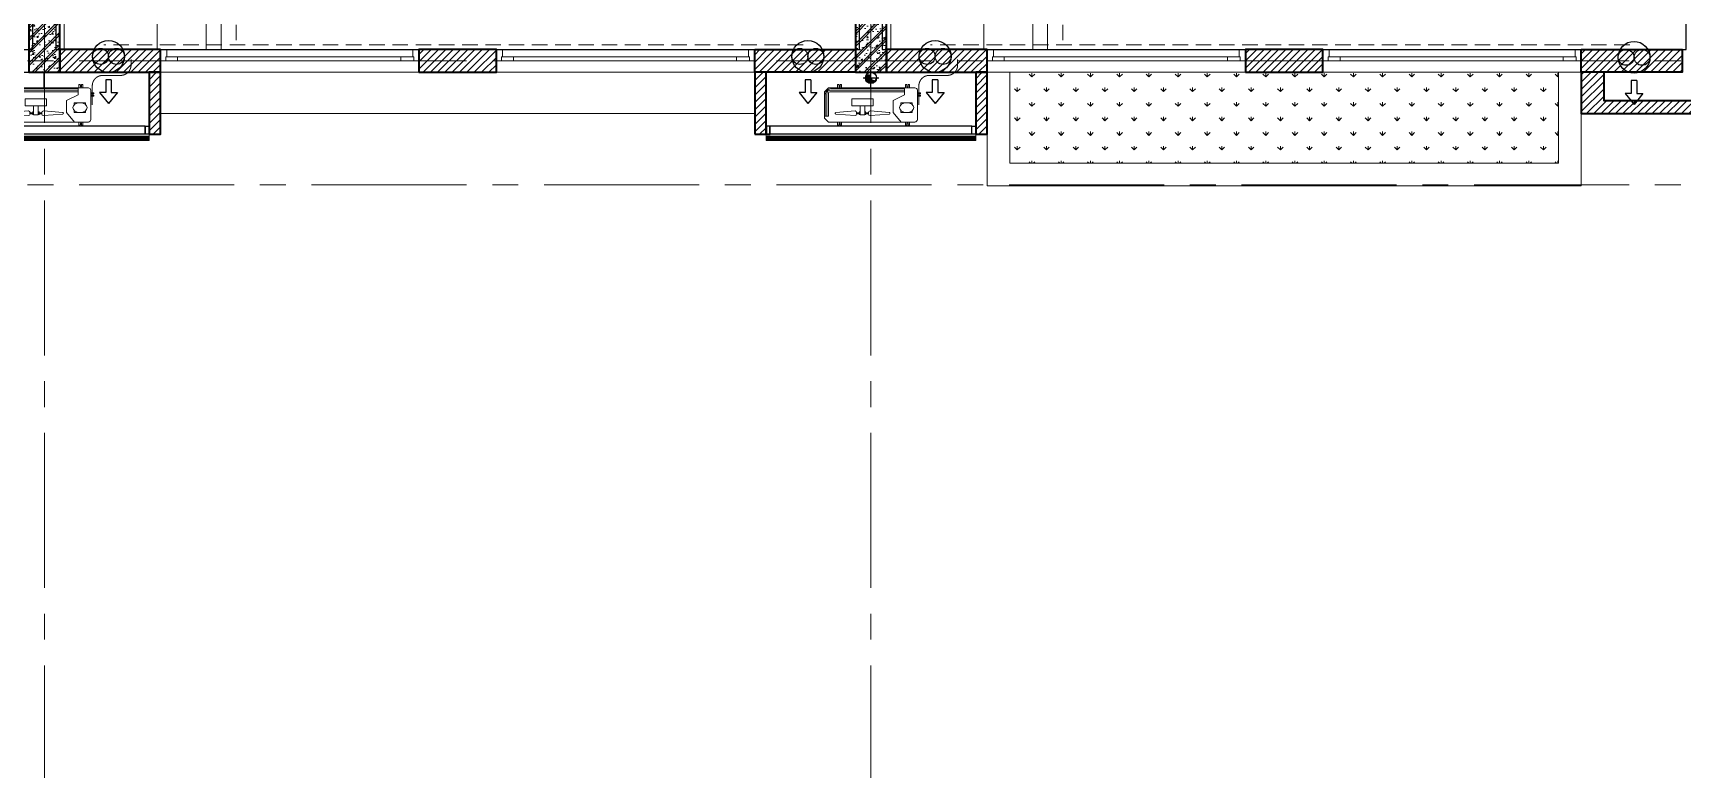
# Model space of a CAD drawing. Header units: millimetres. Extents: x 18326 to 214271, y -298828 to -198730.
# Drawn here: x 107237 to 123197, y -276232 to -269109 of the extents above; entities that cross this region are included whole.
import ezdxf

# ---------------------------------------------------------------- set-up
doc = ezdxf.new("R2010")
doc.units = ezdxf.units.MM
doc.header["$LTSCALE"] = 20
doc.header["$MEASUREMENT"] = 0
for name, pattern in [('DASHED2', [0.375, 0.25, -0.125]), ('HIDDEN', [0.375, 0.25, -0.125]), ('xref LC GK$0$CENTER2', [1.125, 0.75, -0.125, 0.125, -0.125]), ('xref_mb.A4$0$2.Mat bang dien hinh$0$ACAD_ISO08W100', [36, 24, -3, 6, -3])]:
    doc.linetypes.add(name, pattern=pattern)
doc.layers.get('0').update_dxf_attribs({"lineweight": 0})
doc.layers.get('Defpoints').update_dxf_attribs({"color": 1, "lineweight": 25})
for name, color, linetype, lineweight in [('0.MAU XANH- DAY DIEN', 3, 'HIDDEN', 20), ('xref LC GK$0$KV-Net truc', 251, 'xref LC GK$0$CENTER2', 9), ('xref_mb.A4$0$1', 1, 'Continuous', 25), ('xref_mb.A4$0$KV-Cat be tong', 6, 'Continuous', 35), ('xref_mb.A4$0$KV-Cat tuong', 4, 'Continuous', 35), ('xref_mb.A4$0$KV-Cay xanh', 78, 'Continuous', 5), ('xref_mb.A4$0$KV-Cua', 34, 'Continuous', 13), ('xref_mb.A4$0$KV-Hatch', 179, 'Continuous', 5), ('xref_mb.A4$0$KV-Net thay 2', 8, 'Continuous', 13), ('xref_mb.A4$0$KV-Noi that', 35, 'Continuous', 9), ('xref_mb.A4$0$KV-Thiet bi', 59, 'Continuous', 9), ('xref_mb.A4$0$KV_5_DIM', 159, 'Continuous', 9)]:
    doc.layers.add(name, color=color, linetype=linetype, lineweight=lineweight)
for name, color, linetype in [('11TBDIEN', 6, 'Continuous'), ('xref_mb.A4$0$$0$KV_3_HE LAM', 7, 'Continuous'), ('xref_mb.A4$0$1.TH_TM', 5, 'xref_mb.A4$0$TM'), ('xref_mb.A4$0$2 KV-TEXT', 7, 'Continuous'), ('xref_mb.A4$0$A-CAT NT', 1, 'Continuous'), ('xref_mb.A4$0$A-CUA', 157, 'Continuous')]:
    doc.layers.add(name, color=color, linetype=linetype)
doc.styles.add('xref_mb.A4$0$TEXT LINE TYPE-UV ABC', font='uv-abc.shx')
doc.linetypes.add('xref_mb.A4$0$TM', pattern='A,16.5,-4,["M",xref_mb.A4$0$TEXT LINE TYPE-UV ABC,S=3,R=0,X=-1.3,Y=-1.3],-4', length=24.5)

# ---------------------------------------------------------------- blocks, each defined once
blk = doc.blocks.new('QTRTUONG')
for centre, radius in [((-3.78, -2.92), 1.6), ((-3.78, -2.12), 0.798), ((-3.78, -3.72), 0.798)]:
    blk.add_circle(centre, radius)
blk = doc.blocks.new('quat gio1')
for p, q in [((114, 25), (114, -25)), ((114, 25), (229, 25)), ((229, 80), (327, 0)), ((229, 25), (229, 80)), ((114, -25), (229, -25)), ((229, -80), (327, 0)), ((229, -25), (229, -80))]:
    blk.add_line(p, q)
at = {"xscale": 89.50243443385698, "yscale": 89.50243443385698, "zscale": 89.50243443385698}
blk.add_blockref('QTRTUONG', (243, 261), dxfattribs=at)
blk = doc.blocks.new('xref LC GK$0$LC')
at = {"layer": 'xref LC GK$0$KV-Net truc', "color": 8, "ltscale": 100}
for points in [[(77000, 10100), (77000, -85479)], [(85000, 10100), (85000, -85479)], [(175587, -60550), (38033, -60550)], [(175587, -61750), (-10253, -61750)]]:
    blk.add_lwpolyline(points, dxfattribs=at)
blk = doc.blocks.new('xref_mb.A4$0$A$Cb8bb0278')
at = {"color": 8}
blk.add_line((50, 155), (4750, 155), dxfattribs=at)
for points in [[(3242.5, 235), (3005, 235), (2927, 265), (1873, 265), (1795, 235), (1557.5, 235), (1557.5, 205), (3242.5, 205)], [(0, 25), (4800, 25), (4800, 0), (0, 0)], [(50, 155), (1600, 155), (1600, 130), (50, 130)], [(150, 25), (196, 25), (196, 130), (150, 130)], [(1700, 37.5), (300, 37.5), (300, 12.5), (1700, 12.5)], [(1500, 25), (1454, 25), (1454, 130), (1500, 130)], [(3100, 37.5), (4500, 37.5), (4500, 12.5), (3100, 12.5)], [(3200, 155), (4750, 155), (4750, 130), (3200, 130)], [(3300, 25), (3346, 25), (3346, 130), (3300, 130)], [(4650, 25), (4604, 25), (4604, 130), (4650, 130)]]:
    blk.add_lwpolyline(points, close=True, dxfattribs=at)
blk = doc.blocks.new('xref_mb.A4$0$ghe vi tinh giao vien')
at = {"color": 8}
for points in [[(-170, 0), (-170, 550), (-210, 550), (-210, 0)], [(170, 550), (-170, 550), (-170, 510), (170, 510)], [(210, 0), (210, 550), (170, 550), (170, 0)], [(170, 0), (170, 470), (-170, 470), (-170, 0)]]:
    blk.add_lwpolyline(points, close=True, dxfattribs=at)
blk = doc.blocks.new('xref_mb.A4$0$O cam HDMI')
at = {"layer": 'xref_mb.A4$0$KV-Noi that'}
h = blk.add_hatch(color=8, dxfattribs=at)
h.dxf.hatch_style = 1
h.paths.add_polyline_path([(-227, 108), (227, 108), (227, -47), (-227, -47)])
h.paths.add_polyline_path([(-176, 57), (176, 57), (176, 3), (-176, 3)], flags=16)
at = {"layer": 'xref_mb.A4$0$KV-Noi that', "color": 8}
for points in [[(-227, 108), (227, 108), (227, -47), (-227, -47)], [(-176, 57), (176, 57), (176, 3), (-176, 3)]]:
    blk.add_lwpolyline(points, close=True, dxfattribs=at)
blk = doc.blocks.new('xref_mb.A4$0$o dien 6d')
at = {"layer": 'xref_mb.A4$0$KV-Noi that', "color": 8}
for p, q in [((5842818, -64279), (5842818, -64329)), ((5842875, -64279), (5842875, -64329)), ((5842932, -64279), (5842932, -64329)), ((5842989, -64279), (5842989, -64329)), ((5843046, -64279), (5843046, -64329)), ((5843104, -64279), (5843104, -64329))]:
    blk.add_line(p, q, dxfattribs=at)
blk.add_lwpolyline([(5843104, -64279), (5843104, -64329), (5842761, -64329), (5842761, -64279)], close=True, dxfattribs=at)
for centre in [(5842783, -64296), (5842783, -64314), (5842799, -64305), (5842840, -64296), (5842840, -64314), (5842856, -64305), (5842897, -64296), (5842897, -64314), (5842913, -64305), (5842955, -64296), (5842955, -64314), (5842970, -64305), (5843012, -64296), (5843012, -64314), (5843027, -64305), (5843069, -64296), (5843069, -64314), (5843084, -64305)]:
    blk.add_ellipse(centre, major_axis=(3.23, 0), ratio=1, dxfattribs=at)
blk = doc.blocks.new('xref_mb.A4$0$PC')
at = {"color": 8}
for p, q in [((1897493, 244493, 0), (1897493, 245069, 0)), ((1897493, 245069, 0), (1897505, 245069, 0)), ((1897496, 244493, 0), (1897496, 245069, 0)), ((1897496, 245069, 0), (1897508, 245069, 0)), ((1897505, 244493, 0), (1897493, 244493, 0)), ((1897508, 244493, 0), (1897496, 244493, 0))]:
    blk.add_line(p, q, dxfattribs=at)
blk.add_arc((1895792, 244781, 0), 1740, 350.4727, 9.5273, dxfattribs=at)
for points, knots in [([(1897496, 244656, 0), (1897493, 244657, 0), (1897489, 244658, 0), (1897481, 244663, 0), (1897476, 244666, 0), (1897467, 244674, 0), (1897462, 244679, 0), (1897454, 244689, 0), (1897450, 244695, 0), (1897444, 244708, 0), (1897441, 244715, 0), (1897435, 244729, 0), (1897433, 244737, 0), (1897430, 244752, 0), (1897429, 244760, 0), (1897428, 244777, 0), (1897428, 244785, 0), (1897429, 244801, 0), (1897430, 244809, 0), (1897433, 244825, 0), (1897435, 244833, 0), (1897440, 244847, 0), (1897443, 244854, 0), (1897450, 244867, 0), (1897454, 244873, 0), (1897462, 244883, 0), (1897466, 244888, 0), (1897476, 244896, 0), (1897480, 244899, 0), (1897489, 244904, 0), (1897493, 244905, 0), (1897496, 244907, 0)], [0.220469, 0.220469, 0.220469, 0.220469, 0.351176, 0.351176, 0.538257, 0.538257, 0.725338, 0.725338, 0.912419, 0.912419, 1.099499, 1.099499, 1.28658, 1.28658, 1.473661, 1.473661, 1.660742, 1.660742, 1.847823, 1.847823, 2.034903, 2.034903, 2.221984, 2.221984, 2.409065, 2.409065, 2.596146, 2.596146, 2.783226, 2.783226, 2.921123, 2.921123, 2.921123, 2.921123]), ([(1897528, 244908, 0), (1897529, 244908, 0), (1897530, 244907, 0), (1897536, 244906, 0), (1897541, 244903, 0), (1897551, 244898, 0), (1897555, 244894, 0), (1897565, 244886, 0), (1897569, 244881, 0), (1897577, 244870, 0), (1897580, 244864, 0), (1897587, 244851, 0), (1897590, 244843, 0), (1897595, 244829, 0), (1897596, 244821, 0), (1897599, 244805, 0), (1897600, 244797, 0), (1897601, 244781, 0), (1897601, 244773, 0), (1897599, 244756, 0), (1897598, 244748, 0), (1897594, 244733, 0), (1897592, 244725, 0), (1897587, 244711, 0), (1897583, 244704, 0), (1897576, 244692, 0), (1897572, 244686, 0), (1897564, 244676, 0), (1897560, 244672, 0), (1897550, 244664, 0), (1897545, 244661, 0), (1897536, 244657, 0), (1897532, 244656, 0), (1897528, 244655, 0)], [3.30523, 3.30523, 3.30523, 3.30523, 3.344469, 3.344469, 3.531549, 3.531549, 3.71863, 3.71863, 3.905711, 3.905711, 4.092792, 4.092792, 4.279873, 4.279873, 4.466953, 4.466953, 4.654034, 4.654034, 4.841115, 4.841115, 5.028196, 5.028196, 5.215276, 5.215276, 5.402357, 5.402357, 5.589438, 5.589438, 5.776519, 5.776519, 5.963599, 5.963599, 6.119548, 6.119548, 6.119548, 6.119548])]:
    blk.add_open_spline(points, degree=3, knots=knots, dxfattribs=at)
blk = doc.blocks.new('xref_mb.A4$0$Module noi that PLH1')
at = {"color": 8}
for p, q in [((3103, 4874), (3103, 5234)), ((4133, 4874), (4133, 5234)), ((5163, 4874), (5163, 5234)), ((6193, 4874), (6193, 5234)), ((7223, 4874), (7223, 5234)), ((3103, 4274), (3103, 4634)), ((4133, 4274), (4133, 4634)), ((5163, 4274), (5163, 4634)), ((3103, 3174), (3103, 3534)), ((4133, 3174), (4133, 3534)), ((5163, 3174), (5163, 3534)), ((6193, 3174), (6193, 3534)), ((7223, 3174), (7223, 3534)), ((3103, 2574), (3103, 2934)), ((4133, 2574), (4133, 2934)), ((5163, 2574), (5163, 2934)), ((6193, 2574), (6193, 2934)), ((7223, 2574), (7223, 2934)), ((3103, 1474), (3103, 1834)), ((4133, 1474), (4133, 1834)), ((5163, 1474), (5163, 1834)), ((6193, 1474), (6193, 1834)), ((7223, 1474), (7223, 1834)), ((3103, 874), (3103, 1234)), ((4133, 874), (4133, 1234)), ((5163, 874), (5163, 1234)), ((6193, 874), (6193, 1234)), ((7223, 874), (7223, 1234))]:
    blk.add_line(p, q, dxfattribs=at)
for points in [[(2245, 6765), (5505, 6765), (5505, 6365), (2245, 6365)], [(2303, 5354), (2803, 5354), (2803, 4154), (2303, 4154)], [(3333, 5354), (3833, 5354), (3833, 4154), (3333, 4154)], [(4363, 5354), (4863, 5354), (4863, 4154), (4363, 4154)], [(5393, 5354), (5893, 5354), (5893, 4154), (5393, 4154)], [(6423, 5354), (6923, 5354), (6923, 4154), (6423, 4154)], [(2803, 4874), (3133, 4874), (3133, 5234), (2803, 5234)], [(3833, 4874), (4163, 4874), (4163, 5234), (3833, 5234)], [(4863, 4874), (5193, 4874), (5193, 5234), (4863, 5234)], [(5893, 4874), (6223, 4874), (6223, 5234), (5893, 5234)], [(6923, 4874), (7253, 4874), (7253, 5234), (6923, 5234)], [(2803, 4274), (3133, 4274), (3133, 4634), (2803, 4634)], [(3833, 4274), (4163, 4274), (4163, 4634), (3833, 4634)], [(4863, 4274), (5193, 4274), (5193, 4634), (4863, 4634)], [(5893, 4274), (6223, 4274), (6223, 4634), (5893, 4634)], [(6923, 4274), (7253, 4274), (7253, 4634), (6923, 4634)], [(2303, 3654), (2803, 3654), (2803, 2454), (2303, 2454)], [(2803, 3174), (3133, 3174), (3133, 3534), (2803, 3534)], [(3333, 3654), (3833, 3654), (3833, 2454), (3333, 2454)], [(3833, 3174), (4163, 3174), (4163, 3534), (3833, 3534)], [(4363, 3654), (4863, 3654), (4863, 2454), (4363, 2454)], [(4863, 3174), (5193, 3174), (5193, 3534), (4863, 3534)], [(5393, 3654), (5893, 3654), (5893, 2454), (5393, 2454)], [(5893, 3174), (6223, 3174), (6223, 3534), (5893, 3534)], [(6423, 3654), (6923, 3654), (6923, 2454), (6423, 2454)], [(6923, 3174), (7253, 3174), (7253, 3534), (6923, 3534)], [(2803, 2574), (3133, 2574), (3133, 2934), (2803, 2934)], [(3833, 2574), (4163, 2574), (4163, 2934), (3833, 2934)], [(4863, 2574), (5193, 2574), (5193, 2934), (4863, 2934)], [(5893, 2574), (6223, 2574), (6223, 2934), (5893, 2934)], [(6923, 2574), (7253, 2574), (7253, 2934), (6923, 2934)], [(2303, 1954), (2803, 1954), (2803, 754), (2303, 754)], [(3333, 1954), (3833, 1954), (3833, 754), (3333, 754)], [(4363, 1954), (4863, 1954), (4863, 754), (4363, 754)], [(5393, 1954), (5893, 1954), (5893, 754), (5393, 754)], [(6423, 1954), (6923, 1954), (6923, 754), (6423, 754)], [(2803, 1474), (3133, 1474), (3133, 1834), (2803, 1834)], [(3833, 1474), (4163, 1474), (4163, 1834), (3833, 1834)], [(4863, 1474), (5193, 1474), (5193, 1834), (4863, 1834)], [(5893, 1474), (6223, 1474), (6223, 1834), (5893, 1834)], [(6923, 1474), (7253, 1474), (7253, 1834), (6923, 1834)], [(2803, 874), (3133, 874), (3133, 1234), (2803, 1234)], [(3833, 874), (4163, 874), (4163, 1234), (3833, 1234)], [(4863, 874), (5193, 874), (5193, 1234), (4863, 1234)], [(5893, 874), (6223, 874), (6223, 1234), (5893, 1234)], [(6923, 874), (7253, 874), (7253, 1234), (6923, 1234)]]:
    blk.add_lwpolyline(points, close=True, dxfattribs=at)
at = {"layer": 'Defpoints', "color": 8}
blk.add_lwpolyline([(7765, -15), (7765, 6565), (5875, 6565), (5565, 6255), (2185, 6255), (1875, 6565), (-15, 6565), (-15, -15)], close=True, dxfattribs=at)
at = {"layer": 'xref_mb.A4$0$KV-Noi that', "color": 8}
for points in [[(-15, -15), (-15, 5285), (1185, 5285), (1385, 5085), (1385, 2385), (1585, 2185), (1585, -15)], [(950, 1685), (950, 485), (1550, 485), (1550, 1685)], [(967, 385), (67, 385), (67, -15), (967, -15)], [(967, 268), (1441, 268), (1441, -15), (967, -15)]]:
    blk.add_lwpolyline(points, close=True, dxfattribs=at)
at = {"color": 8, "rotation": 90}
blk.add_blockref('xref_mb.A4$0$A$Cb8bb0278', (140, 890), dxfattribs=at)
at = {"color": 8}
for name, p, xscale, yscale, zscale, rotation in [('xref_mb.A4$0$O cam HDMI', (1130, 1474), 0.6000000000000029, 0.6000000000000029, 0.6000000000000029, 270), ('xref_mb.A4$0$o dien 6d', (60153, -7010231), -1.200000000000005, 1.200000000000005, 1.200000000000002, 269.8486810506511)]:
    blk.add_blockref(name, p, dxfattribs=dict(at, xscale=xscale, yscale=yscale, zscale=zscale, rotation=rotation))
at = {"layer": 'xref_mb.A4$0$KV-Noi that', "color": 8, "rotation": 90}
blk.add_blockref('xref_mb.A4$0$ghe vi tinh giao vien', (950, 1085), dxfattribs=at)
at = {"layer": 'xref_mb.A4$0$KV-Noi that', "color": 8, "xscale": -1, "rotation": 180}
blk.add_blockref('xref_mb.A4$0$PC', (-1896141, 245718, 0), dxfattribs=at)
at = {"color": 8}
blk.add_wipeout([(2245, 6765), (2245, 6365), (5505, 6365), (5505, 6765)], dxfattribs=at)
for p, q in [((2245, 6365), (5505, 6765)), ((5505, 6365), (2245, 6765))]:
    blk.add_line(p, q, dxfattribs=at)
blk = doc.blocks.new('xref_mb.A4$0$cot30x50')
at = {"layer": 'xref_mb.A4$0$KV-Hatch'}
h = blk.add_hatch(dxfattribs=at)
h.set_pattern_fill('CHAU-01', color=8, scale=20, pattern_type=2)
h.set_pattern_definition([(50, (-921627.36, 59861.05), (143.45204, -12.55043), [15, -165]), (355, (-921627.36, 59861.05), (-27.75027, 150.43843), [12, -132]), (100.4514, (-921615.4, 59860.01), (115.70188, 137.88791), [12.74804, -140.22842]), (46.1842, (-921627.36, 59901.05), (213.44821, -33.1038), [22.5, -247.5]), (96.6356, (-921609.57, 59898.3), (186.93254, 194.82357), [19.12206, -210.3426]), (351.1842, (-921627.36, 59901.05), (186.9324, 194.82372), [18, -198]), (21, (-921607.36, 59891.05), (119.38141, -80.52378), [15, -165]), (326, (-921607.36, 59891.05), (48.66307, 145.03001), [12, -132]), (71.4514, (-921597.41, 59884.34), (168.04453, 64.5061), [12.74804, -140.22842]), (37.5, (-921627.36, 59861.054), (2.431971, 66.57877), [0, -130.4, 0, -134, 0, -132.5]), (7.5, (-921627.36, 59861.054), (52.613907, 78.882342), [0, -76.4, 0, -127.4, 0, -50.5]), (327.5, (-921671.96, 59861.054), (106.764487, -4.510974), [0, -50, 0, -156, 0, -207]), (317.5, (-921691.96, 59861.05), (116.637234, 20.020996), [0, -65, 0, -103.6, 0, -147]), (45, (-921627.36, 59861.054), (-60.104076, 60.104076), []), (45, (-921627.36, 59885.554), (-60.104076, 60.104076), [])])
h.paths.add_polyline_path([(-778332, 133391), (-778632, 133391), (-778632, 132891), (-778332, 132891)])
at = {"layer": 'xref_mb.A4$0$KV-Cat be tong', "color": 8}
blk.add_lwpolyline([(-778632, 132891), (-778332, 132891), (-778332, 133391), (-778632, 133391)], close=True, dxfattribs=at)
blk = doc.blocks.new('xref_mb.A4$0$DVCT3')
at = {"color": 8}
for p in [(1361388, -182730), (1369388, -182730)]:
    blk.add_blockref('xref_mb.A4$0$cot30x50', p, dxfattribs=at)
blk = doc.blocks.new('xref_mb.A4$0$od')
at = {"ltscale": 10}
h = blk.add_hatch(dxfattribs=at)
h.set_pattern_fill('ANSI31', color=8, scale=0.5, style=0)
h.set_pattern_definition([(45, (-2211.68692, 549.289586), (-0.0441941738, 0.0441941738), [])])
h.paths.add_polyline_path([(-0.62, 0, -0.414214), (0, 0.62), (0, 0)])
h.paths.add_polyline_path([(0, -0.62, -0.414214), (-0.62, 0), (0, 0, 1)])
h.paths.add_polyline_path([(0, 0), (0, 0.62, -1)])
at = {"color": 8, "linetype": 'xref_mb.A4$0$2.Mat bang dien hinh$0$ACAD_ISO08W100', "ltscale": 0.02}
for p, q in [((-0.88, 0), (0.88, 0)), ((0, 0.88), (0, -0.88))]:
    blk.add_line(p, q, dxfattribs=at)
at = {"color": 8, "linetype": 'Continuous', "ltscale": 10}
blk.add_circle((0, 0), 0.625, dxfattribs=at)
for centre, start, end in [((0, -0.31), 90, 270), ((0, 0.31), 270, 90)]:
    blk.add_arc(centre, 0.312, start, end, dxfattribs=at)
blk = doc.blocks.new('xref_mb.A4$0$TNM')
at = {"layer": 'xref_mb.A4$0$1.TH_TM', "color": 8, "lineweight": 40, "ltscale": 0.25, "xscale": 86.40000000209601, "yscale": 86.40000000209601, "zscale": 86.40000000209601, "rotation": 90}
blk.add_blockref('xref_mb.A4$0$od', (72550, 12636), dxfattribs=at)
blk = doc.blocks.new('*U341')
at = {"layer": 'xref_mb.A4$0$KV-Hatch'}
h = blk.add_hatch(dxfattribs=at)
h.set_pattern_fill('ANSI31', color=8, scale=400)
h.paths.add_polyline_path([(0, 0), (-220, 0), (-220, -275), (-2030, -275), (-2030, 0), (-2250, 0), (-2250, -400), (0, -400)])
at = {"layer": 'xref_mb.A4$0$KV-Cat tuong', "color": 8}
blk.add_lwpolyline([(0, 0), (-220, 0), (-220, -275), (-2030, -275), (-2030, 0), (-2250, 0), (-2250, -400), (0, -400)], close=True, dxfattribs=at)
blk = doc.blocks.new('xref_mb.A4$0$CN')
at = {"color": 8}
for p, q in [((-71, 398), (-71, 423)), ((-61, 423), (-71, 423)), ((-61, 398), (-61, 423)), ((-51, 398), (-51, 423)), ((-41, 423), (-51, 423)), ((-41, 398), (-41, 423)), ((-314, 332, 3), (-287, 332)), ((-314, 323, 3), (-314, 332, 3)), ((-314, 299, 3), (-314, 307, 3)), ((-314, 299, 3), (-287, 299)), ((-311, 320, 3), (-296, 320, 3)), ((-311, 311, 3), (-296, 311, 3)), ((-296, 311, 3), (-296, 320, 3)), ((-287, -348), (-287, 378)), ((-20, 398), (-267, 398)), ((0, -348), (0, 378)), ((27, 332, 3), (0, 332)), ((27, 299, 3), (0, 299)), ((9, 311, 3), (9, 320, 3)), ((24, 320, 3), (9, 320, 3)), ((24, 311, 3), (9, 311, 3)), ((27, 323, 3), (27, 332, 3)), ((27, 299, 3), (27, 307, 3)), ((-314, -238, 0), (-287, -238, -4)), ((-314, -247, 0), (-314, -238, 0)), ((-314, -271, 0), (-314, -263, 0)), ((-314, -271, 0), (-287, -271, -4)), ((-311, -250, 0), (-296, -250, 0)), ((-311, -259, 0), (-296, -259, 0)), ((-296, -259, 0), (-296, -250, 0)), ((27, -238, 0), (0, -238, -4)), ((27, -271, 0), (0, -271, -4)), ((9, -259, 0), (9, -250, 0)), ((24, -250, 0), (9, -250, 0)), ((24, -259, 0), (9, -259, 0)), ((27, -247, 0), (27, -238, 0)), ((27, -271, 0), (27, -263, 0)), ((-254, -382), (-287, -348)), ((-33, -382), (-254, -382)), ((0, -348), (-33, -382))]:
    blk.add_line(p, q, dxfattribs=at)
at = {"color": 8, "lineweight": 5}
for p, q in [((-191, 355), (-207, 355)), ((-207, 260), (-207, 355)), ((-141, 355), (-125, 355)), ((-125, 260), (-125, 355)), ((-107, 195), (-60, 291)), ((-7, 291), (-60, 291)), ((-33, -335), (-33, 291)), ((-20, -329), (-20, 291)), ((-7, -322), (-7, 291)), ((-206, 195), (-287, 261)), ((-233, 1), (-220, 163)), ((-191, 260), (-207, 260)), ((-107, 195), (-206, 195)), ((-193, 1), (-206, 163)), ((-141, 260), (-125, 260)), ((-233, -125), (-220, -287)), ((-199, -36), (-227, -36)), ((-151, -42), (-227, -42)), ((-227, -82), (-227, -42)), ((-151, -82), (-227, -82)), ((-199, -88), (-227, -88)), ((-207, -12), (-219, -12)), ((-207, -112), (-219, -112)), ((-217, -36), (-217, -12)), ((-217, -88), (-217, -112)), ((-209, -36), (-209, -12)), ((-209, -88), (-209, -112)), ((-193, -125), (-206, -287)), ((-46, -348), (-237, -348)), ((-237, -375), (-237, -348)), ((-53, -362), (-237, -362)), ((-60, -375), (-237, -375))]:
    blk.add_line(p, q, dxfattribs=at)
blk.add_lwpolyline([(-93, -152), (-93, 28), (-151, 28), (-151, -152)], close=True, dxfattribs=at)
at = {"color": 8}
for centre, radius, start, end in [((-311, 323, 3), 3.32, 180, 270), ((-311, 307, 3), 3.32, 90, 180), ((-267, 378), 19.9, 90, 180), ((-20, 378), 19.9, 0, 90), ((24, 323, 3), 3.32, 270, 0), ((24, 307, 3), 3.32, 0, 90), ((-311, -247, 0), 3.32, 180, 270), ((-311, -263, 0), 3.32, 90, 180), ((24, -247, 0), 3.32, 270, 0), ((24, -263, 0), 3.32, 0, 90)]:
    blk.add_arc(centre, radius, start, end, dxfattribs=at)
at = {"color": 8, "lineweight": 5}
for centre, radius, start, end in [((-213, 161), 6.84, 16.3642, 163.6358), ((-219, 1), 13.3, 180, 270), ((-207, 1), 13.3, 270, 0), ((-219, -125), 13.3, 90, 180), ((-207, -125), 13.3, 0, 90), ((-213, -285), 6.84, 196.3642, 343.6358), ((-60, -322), 53.1, 270, 0), ((-53, -329), 33.2, 270, 0), ((-46, -335), 13.3, 270, 0)]:
    blk.add_arc(centre, radius, start, end, dxfattribs=at)
at = {"color": 8, "lineweight": 5, "extrusion": (0, 0, -1)}
blk.add_ellipse((-166, 308), major_axis=(0, -60.1), ratio=0.677923, dxfattribs=at)
at = {"layer": 'Defpoints', "color": 8}
blk.add_line((0, 8), (130, 8), dxfattribs=at)
blk.add_lwpolyline([(130, -382), (130, 398)], dxfattribs=at)
blk = doc.blocks.new('xref_mb.A4$0$Module che dieu hoa')
at = {"layer": 'xref_mb.A4$0$$0$KV_3_HE LAM'}
h = blk.add_hatch(dxfattribs=at)
h.set_pattern_fill('CYL', color=8, scale=50, angle=180, pattern_type=2)
h.set_pattern_definition([(180, (3021546.103, 1637675.446), (-6e-15, -50), []), (180, (3021546.103, 1637674.446), (-6e-15, -50), []), (180, (3021546.103, 1637672.446), (-6e-15, -50), []), (180, (3021546.103, 1637668.446), (-6e-15, -50), []), (180, (3021546.103, 1637660.446), (-6e-15, -50), []), (180, (3021546.103, 1637642.446), (-6e-15, -50), []), (180, (3021546.103, 1637634.446), (-6e-15, -50), []), (180, (3021546.103, 1637630.446), (-6e-15, -50), []), (180, (3021546.103, 1637628.446), (-6e-15, -50), []), (180, (3021546.103, 1637627.446), (-6e-15, -50), [])])
h.paths.add_polyline_path([(2140, -600), (110, -600), (110, -661), (2140, -661)])
at = {"layer": 'xref_mb.A4$0$KV-Hatch'}
h = blk.add_hatch(dxfattribs=at)
h.set_pattern_fill('ANSI31', color=8, scale=400)
h.set_pattern_definition([(45, (-98221.89, 101489.975), (-35.355339, 35.355339), [])])
h.paths.add_polyline_path([(0, -600), (110, -600), (110, 0), (0, 0)])
h.paths.add_polyline_path([(2140, -600), (2250, -600), (2250, 0), (2140, 0)])
at = {"layer": 'xref_mb.A4$0$A-CAT NT', "color": 8}
for points in [[(110, -600), (150, -600), (150, -520), (110, -520)], [(113, -598), (148, -598), (148, -522), (113, -522)], [(2140, -600), (2100, -600), (2100, -520), (2140, -520)], [(2138, -598), (2103, -598), (2103, -522), (2138, -522)]]:
    blk.add_lwpolyline(points, close=True, dxfattribs=at)
at = {"layer": 'xref_mb.A4$0$A-CUA', "color": 8}
for p, q in [((2100, -520), (150, -520)), ((2100, -600), (150, -600))]:
    blk.add_line(p, q, dxfattribs=at)
at = {"layer": 'xref_mb.A4$0$A-CUA', "color": 8, "ltscale": 0.5}
blk.add_lwpolyline([(150, -600), (120, -600), (120, -601), (150, -601)], close=True, dxfattribs=at)
at = {"layer": 'xref_mb.A4$0$KV-Cat tuong', "color": 8}
for points in [[(0, -600), (110, -600), (110, 0), (0, 0)], [(2140, -600), (2250, -600), (2250, 0), (2140, 0)]]:
    blk.add_lwpolyline(points, close=True, dxfattribs=at)
at = {"layer": 'xref_mb.A4$0$KV-Thiet bi', "color": 8, "const_width": 10}
blk.add_lwpolyline([(1964, 125), (1964, 70, -0.414214), (1864, -30), (1689, -30, 0.414214), (1589, -130), (1589, -315)], format="xyb", dxfattribs=at)
at = {"layer": 'xref_mb.A4$0$KV_5_DIM', "color": 8}
blk.add_lwpolyline([(2140, -600), (110, -600), (110, -661), (2140, -661)], close=True, dxfattribs=at)
at = {"layer": 'xref_mb.A4$0$KV-Thiet bi', "color": 8, "xscale": -1.15384615384619, "yscale": 1.15384615384619, "zscale": 1.153846153846189, "rotation": 270}
blk.add_blockref('xref_mb.A4$0$CN', (1115, -150), dxfattribs=at)
blk = doc.blocks.new('xref_mb.A4$0$A$C87414fbb')
at = {"layer": 'xref_mb.A4$0$KV-Cay xanh'}
h = blk.add_hatch(dxfattribs=at)
h.set_pattern_fill('GRASS', color=8, scale=200)
h.set_pattern_definition([(90, (-84236.89, 9489.98), (-141.42136, 141.42136), [37.5, -245.3427]), (45, (-84236.89, 9489.98), (-141.42136, 141.42136), [37.5, -162.5]), (135, (-84236.89, 9489.98), (-141.42136, -141.42136), [37.5, -162.5])])
h.paths.add_polyline_path([(455, 0), (5765, 0), (5765, -880), (455, -880)])
at = {"layer": 'xref_mb.A4$0$KV-Net thay 2', "color": 8}
blk.add_lwpolyline([(5985, 0), (5985, -1100), (235, -1100), (235, 0)], dxfattribs=at)
blk.add_lwpolyline([(455, 0), (5765, 0), (5765, -880), (455, -880)], close=True, dxfattribs=at)
blk = doc.blocks.new('*U329')
at = {"color": 8, "linetype": 'Continuous'}
for p, q in [((-220, 1125), (-220, -1035)), ((-180, -1035), (-180, 1125)), ((-110, 1240), (-110, -1140)), ((-220, -1200), (-110, -1200))]:
    blk.add_line(p, q, dxfattribs=at)
at = {"color": 8}
for points in [[(-220, 1300), (-110, 1300), (-110, 1240), (-110, 1240), (-110, 1240), (-180, 1240), (-180, 1250), (-220, 1250)], [(-220, -1200), (-110, -1200), (-110, -1140), (-110, -1140), (-110, -1140), (-180, -1140), (-180, -1150), (-220, -1150)]]:
    blk.add_lwpolyline(points, close=True, dxfattribs=at)
at = {"color": 8, "linetype": 'Continuous'}
for points in [[(-180, 1250), (-220, 1250), (-220, 1125), (-180, 1125)], [(-180, -1035), (-220, -1035), (-220, -1150), (-180, -1150)]]:
    blk.add_lwpolyline(points, close=True, dxfattribs=at)
blk = doc.blocks.new('xref_mb.A4$0$Module TX2')
at = {"layer": 'xref_mb.A4$0$KV-Hatch'}
h = blk.add_hatch(dxfattribs=at)
h.set_pattern_fill('ANSI31', color=8, scale=400, angle=-180)
h.set_pattern_definition([(225, (87346.89, 66495.025), (35.35534, -35.35534), [])])
h.paths.add_polyline_path([(2875, -235), (3850, -235), (3850, -15), (2875, -15)])
h.paths.add_polyline_path([(375, -15), (-375, -15), (-375, -235), (375, -235)])
h.paths.add_polyline_path([(-2875, -235), (-3850, -235), (-3850, -15), (-2875, -15)])
at = {"layer": 'xref_mb.A4$0$KV-Cat tuong', "color": 8}
for points in [[(-2875, -235), (-3850, -235), (-3850, -15), (-2875, -15)], [(375, -15), (-375, -15), (-375, -235), (375, -235)], [(2875, -235), (3850, -235), (3850, -15), (2875, -15)]]:
    blk.add_lwpolyline(points, close=True, dxfattribs=at)
at = {"layer": 'xref_mb.A4$0$KV-Net thay 2', "color": 8}
for p, q in [((-375, -15), (-2875, -15)), ((2875, -15), (375, -15))]:
    blk.add_line(p, q, dxfattribs=at)
at = {"layer": 'xref_mb.A4$0$KV-Cua', "color": 8, "xscale": -1, "rotation": 90}
for p in [(-1575, -345), (1675, -345)]:
    blk.add_blockref('*U329', p, dxfattribs=at)

msp = doc.modelspace()

# ---------------------------------------------------------------- linework, layer by layer
at = {"layer": '0.MAU XANH- DAY DIEN', "linetype": 'DASHED2', "ltscale": 30}
for points in [[(109205, -268130), (109205, -269225)], [(117205, -268130), (117205, -269225)], [(114691, -269225), (107922, -269225)], [(122691, -269225), (115922, -269225)]]:
    msp.add_lwpolyline(points, dxfattribs=at)
at = {"layer": 'xref_mb.A4$0$KV-Net thay 2', "color": 8}
msp.add_line((108472, -269890), (114222, -269890), dxfattribs=at)

# ---------------------------------------------------------------- block references
at = {"layer": '11TBDIEN', "xscale": 1.077473759559631, "yscale": 1.077473759559631, "zscale": 1.077473759559631, "rotation": 270}
for p in [(107968, -269439), (114737, -269439), (115968, -269439), (122733, -269448)]:
    msp.add_blockref('quat gio1', p, dxfattribs=at)
at = {"layer": 'xref LC GK$0$KV-Net truc', "color": 8}
msp.add_blockref('xref LC GK$0$LC', (30347, -208830), dxfattribs=at)
at = {"layer": 'xref_mb.A4$0$2 KV-TEXT', "color": 8, "xscale": -1}
msp.add_blockref('xref_mb.A4$0$A$C87414fbb', (122457, -269490), dxfattribs=at)
at = {"layer": 'xref_mb.A4$0$KV-Cat tuong', "color": 8}
for p in [(106222, -269490), (114222, -269490)]:
    msp.add_blockref('xref_mb.A4$0$Module che dieu hoa', p, dxfattribs=at)
at = {"layer": 'xref_mb.A4$0$KV-Net thay 2', "color": 8}
msp.add_blockref('*U341', (124472, -269490), dxfattribs=at)

# ---------------------------------------------------------------- next in the draw order: block references
at = {"layer": 'xref_mb.A4$0$KV-Noi that', "color": 8}
for p in [(99472, -269255), (107472, -269255), (115472, -269255)]:
    msp.add_blockref('xref_mb.A4$0$Module noi that PLH1', p, dxfattribs=at)

# ---------------------------------------------------------------- next in the draw order: block references
at = {"color": 8}
msp.add_blockref('xref_mb.A4$0$TNM', (42797, -282180), dxfattribs=at)
at = {"layer": 'xref_mb.A4$0$1', "color": 8}
msp.add_blockref('xref_mb.A4$0$DVCT3', (-475559, -219651), dxfattribs=at)
at = {"layer": 'xref_mb.A4$0$KV-Cat tuong', "color": 8, "rotation": 180}
for p in [(111347, -269505), (119347, -269505)]:
    msp.add_blockref('xref_mb.A4$0$Module TX2', p, dxfattribs=at)

doc.saveas('drawing.dxf')
